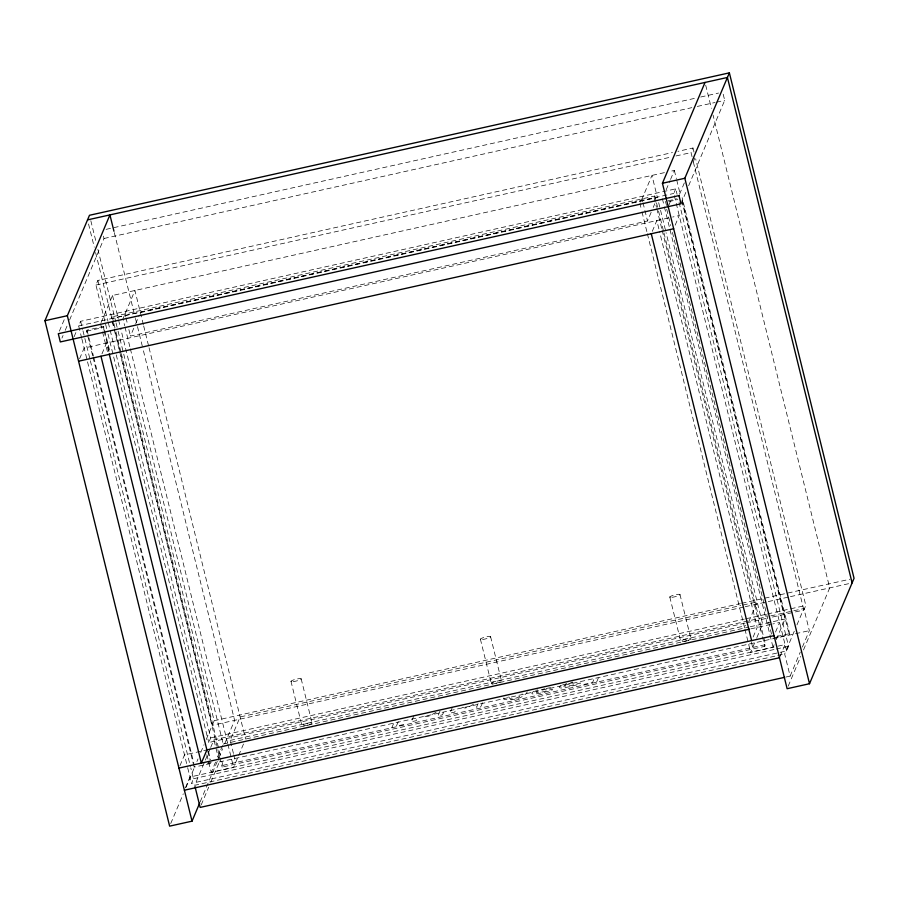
<?xml version="1.0" encoding="UTF-8"?>
<svg xmlns="http://www.w3.org/2000/svg" width="899" height="899" viewBox="0 0 899 899"><rect width="100%" height="100%" fill="white"/><g stroke="black" fill="none" stroke-linecap="round" stroke-linejoin="round"><path stroke-width="0.67" stroke-dasharray="4.5 3.37" d="M508.834 696.86C509.564 701.467 520.307 697.5 522.162 693.893M503.878 697.961L503.901 699.444C511.407 700.557 522.982 698.939 527.32 691.949M59.379 331.135L64.84 318.212M61.952 338.058L63.042 335.473M65.234 330.304L67.414 325.123M69.605 319.954L104.014 238.493L103.43 236.145M74.123 336.698L76.145 331.9M81.697 338.159L78.674 325.91L80.629 321.303L675.722 188.846L677.059 194.296M106.678 328.629L95.935 285.062L97.879 280.443L672.452 152.56M92.642 355.712L86.596 331.192L87.034 330.135L103.677 326.438L110.06 352.318M79.584 358.802L84.135 348.025L671.328 217.333M101.104 322.516L112.532 295.468L665.125 172.473M103.902 330.214L103.677 326.438M112.218 316.796L111.498 318.504L654.112 197.735L654.843 196.016L112.218 316.796L113.566 322.247M101.98 353.824L106.531 343.036L108.88 352.565M651.146 212.344L647.494 220.985L130.467 336.057L135.165 324.944M135.682 323.707L139.334 315.066M179.946 765.701L184.497 754.913L206.894 749.935M185.408 787.805L189.959 777.028L774.106 647.01M210.771 763.442L194.128 767.139L194.577 766.094M170.72 823.563L183.284 793.839M186.014 787.378L194.746 766.701M196.926 761.532L198.016 758.947M200.747 752.485L204.028 744.72M206.208 739.551L214.164 720.728L118.05 331.079M679.082 202.455L788.558 646.28L786.614 650.887L191.521 783.344L193.465 778.736L190.779 767.847M745.046 623.131L208.77 742.495L210.726 737.888L115.679 352.599M210.175 748.676L194.701 785.299L776.455 655.821M210.703 747.417L213.906 739.843L766.914 616.748M243.494 744.012L233.605 767.409L211.22 772.398L215.569 762.094M217.738 756.947L223.188 744.057L120.601 328.202M200.219 801.773L218.232 759.127M218.783 757.835L222.604 748.788M224.784 743.619L234.617 720.357L142.862 348.419M201.219 804.897L208.692 787.209M210.827 782.164L219.356 761.959L213.906 739.843M233.425 753.429L230.211 740.416L240.123 716.964L740.742 605.544M663.923 232.83L765.499 644.605L764.768 646.325L222.154 767.094L222.873 765.386L221.862 761.296M391.807 727.785L395.212 719.717M398.257 721.661L396.358 726.156L404.786 724.279L404.505 724.954M413.843 715.874L411.36 721.751L416.203 720.672L417.743 717.031M440.061 710.963L438.004 715.818L442.522 714.817L444.005 711.289M653.236 207.399L654.798 203.702M666.193 189.745L669.991 180.733M670.542 179.44L674.351 170.428L670.396 171.304M652.281 231.335L656.832 220.558L659.181 230.077M452.377 707.299L449.893 713.177L454.725 712.098L456.265 708.446M668.71 205.433L671.238 199.443M786.614 650.887L673.778 193.454L675.722 188.846M692.039 156.696L691.028 152.605L692.983 147.998L677.925 151.347M679.52 194.285L684.442 182.643M693.185 161.955L694.815 158.078M681.004 203.792L686.465 190.858M688.656 185.688L724.706 100.34L722.672 92.125M675.183 225.155L679.228 215.569L672.643 217.041M478.077 703.602L476.537 707.243L481.055 706.232L482.538 702.715M566.876 683.588L561.763 685.195M583.867 685.038L584.159 684.353L592.576 682.487L594.475 677.981M596.565 682.206L599.004 676.441M748.811 621.636L757.149 601.892L742.102 605.241M753.148 637.031L757.205 627.446L659.518 231.448M774.118 644.774L773.039 647.347L750.643 652.337L756.351 638.818M756.868 637.582L762.61 623.996L666.08 232.672M775.545 632.042L779.602 622.456L772.758 623.985M776.298 639.616L785.007 619.018L682.083 201.781M779.995 656.551L785.052 644.572L775.477 646.707M773.87 638.11L789.221 634.694L789.67 633.638L682.139 197.679M786.018 677.014L790.131 676.104L784.67 653.989L794.278 631.255M796.941 624.94L803.875 608.522L768.285 616.444M772.398 617.04L803.863 610.039L805.819 605.432L695.669 158.887M790.131 676.104L800.267 652.112M802.402 647.055L809.336 630.637L803.875 608.522M788.209 686.128L800.773 656.405M803.504 649.943L829.71 587.901L713.087 115.151M436.105 712.233L429.419 715.975L426.497 716.627L423.912 715.941M473.526 704.277L467.952 707.389L465.019 708.041L461.153 707.03M560.65 685.656C553.953 691.646 578.36 684.364 580.012 683.948L580.439 682.948L570.528 685.712L563.639 686.218L566.269 684.386L573.922 682.465M533.961 691.162C524.477 697.77 550.435 690.949 552.042 690.207L552.469 689.207L542.625 691.927L536.377 692.477L536.973 691.196L539.894 690.05M535.68 690.499L537.591 689.881M541.344 689.634L544.783 688.803M106.093 229.357L695.275 98.227M700.748 97.002L718.559 93.046M104.014 238.493L691.814 107.655M697.298 106.442L715.11 102.475M716.481 102.171L724.706 100.34M95.935 285.062L670.508 157.179M675.981 155.954L691.028 152.605M78.674 325.91L673.778 193.454M140.379 312.605L657.405 197.522L651.955 175.406L639.987 203.747L641.661 210.557M668.058 200.814L677.014 198.825M86.596 331.192L103.228 327.483M668.89 201.59L677.846 199.589M214.164 720.728L740.327 603.611M741.697 603.308L849.937 579.214M743.855 607.005L212.22 725.336L115.094 331.607M745.226 606.701L789.075 596.947M790.446 596.644L849.465 583.507M210.726 737.888L744.248 619.13M745.619 618.827L766.139 614.264M767.51 613.95L789.401 609.084M790.772 608.78L805.819 605.432M746.406 622.827L766.926 618.265M230.211 740.416L745.878 625.648M223.188 744.057L748.923 627.041M750.294 626.738L785.007 619.018M750.867 628.851L771.69 624.221M207.377 763.24L211.22 762.386M776.871 636.481L789.67 633.638M219.356 761.959L809.336 630.637M222.873 765.386L765.499 644.605M193.465 778.736L774.882 649.325M776.242 649.022L788.558 646.28M777.826 655.517L784.67 653.989M546.098 688.522L551.885 687.375M570.663 682.431L572.641 682.038M705.693 85.169L711.412 108.33M692.983 147.998L693.983 152.077M693.376 162.135L803.863 610.039M682.026 200.095L789.221 634.694M674.351 170.428L676.363 178.609M676.7 179.969L680.397 194.971M665.496 201.387L666.507 205.478M666.732 209.253L670.766 225.604M672.441 232.414L771.578 634.312M662.383 198.758L664.058 205.579M664.395 206.939L773.039 647.347M658.675 202.68L665.743 231.313M654.843 196.016L656.191 201.477M656.517 202.837L658.203 209.658M658.54 211.018L663.586 231.47M654.112 197.735L656.472 207.276M656.809 208.635L661.855 229.088M662.192 230.459L762.082 635.413M762.419 636.773L764.768 646.325M642.043 198.87L642.684 201.466M643.01 202.769L647.494 220.985M751.418 642.257L752.699 647.46M641.998 211.928L647.044 232.38M647.381 233.74L744.586 627.794M744.923 629.154L750.643 652.337M679.97 594.453L690.938 638.919M669.789 596.97L680.757 641.425M490.562 636.616L501.53 681.071A5.293 0.921 -13.9 0 1 493.461 683.689A5.293 0.921 -13.9 0 1 494.236 681.869A5.293 0.921 -13.9 0 1 501.53 681.071M480.381 639.122L491.348 683.588M301.154 678.767L312.122 723.223M290.973 681.285L301.94 725.74M143.334 324.573L134.929 290.489L122.961 318.819L124.635 325.64M143.671 325.944L148.717 346.396M149.054 347.756L245.584 739.079M114.297 232.616L135.131 317.077M135.468 318.448L137.154 325.258M137.491 326.618L142.525 347.059M125.017 313.942L125.658 316.549M125.972 317.853L127.579 324.348M128.86 329.551L130.467 336.057M233.74 754.733L235.673 762.532M124.972 327L130.018 347.452M130.355 348.812L227.559 742.866M227.897 744.226L233.605 767.409M112.532 295.468L118.241 318.651M118.578 320.022L120.264 326.831M90.821 220.727L96.204 242.516M97.879 249.338L115.701 321.539M116.027 322.898L117.713 329.719M113.903 323.606L115.578 330.427M115.915 331.787L120.96 352.239M121.298 353.61L220.513 755.834M88.54 223.975L94.26 247.135M95.597 252.585L114.757 330.236M112.161 321.235L113.847 328.056M114.184 329.416L222.154 767.094M97.879 280.443L107.959 321.291M108.296 322.651L115.342 351.239M108.026 334.068L208.77 742.495M208.523 751.485L210.546 759.666M104.239 331.574L109.622 353.374M207.748 751.182L209.759 759.352M100.564 323.809L102.239 330.618M102.576 331.989L107.622 352.442M206.837 754.666L211.22 772.398M87.034 330.135L93.429 356.026M93.766 357.386L193.903 763.363M92.979 357.072L194.128 767.139M80.629 321.303L82.641 329.472M82.978 330.832L90.035 359.42M90.361 360.78L190.442 766.476M81.888 338.923L187.486 767.004M187.711 767.926L191.521 783.344M307.896 725.088A5.293 0.921 -13.9 0 1 302.042 725.302A5.293 0.921 -13.9 0 1 310.301 722.852A5.293 0.921 -13.9 0 1 309.177 724.706M686.712 640.773A5.293 0.921 -13.9 0 1 680.858 640.987A5.293 0.921 -13.9 0 1 689.117 638.537A5.293 0.921 -13.9 0 1 687.993 640.391M293.153 681.622A5.293 0.921 -13.9 0 0 301.21 679.003A5.293 0.921 -13.9 0 0 293.917 679.801A5.293 0.921 -13.9 0 0 293.153 681.622M482.561 639.47A5.293 0.921 -13.9 0 0 490.618 636.84A5.293 0.921 -13.9 0 0 483.325 637.638A5.293 0.921 -13.9 0 0 482.561 639.47M671.958 597.307A5.293 0.921 -13.9 0 0 680.026 594.689A5.293 0.921 -13.9 0 0 672.733 595.486A5.293 0.921 -13.9 0 0 671.958 597.307"/><path stroke-width="1.35" d="M199.668 803.065L192.026 821.169L169.63 826.147L44.95 320.696L89.484 215.277L729.37 72.853L854.05 578.304L809.516 683.723L787.119 688.713L662.439 183.261L705.03 82.45M192.026 821.169L67.346 315.706L109.925 214.906L113.959 231.245M809.516 683.723L684.836 178.272L729.37 72.853M87.529 219.884L727.415 77.46L852.106 582.912M44.95 320.696L67.346 315.706M662.439 183.261L684.836 178.272M78.573 361.207L673.666 228.751M206.388 750.047L749.496 629.165M178.935 768.094L774.028 635.638M184.396 790.21L779.489 657.753M784.658 677.318L200.151 807.414L195.016 786.603M651.269 233.729L751.631 640.627M109.217 353.925L206.894 749.935L201.331 763.105L100.969 356.218M678.981 195.577L58.289 333.72L60.312 341.935L681.004 203.792L678.981 195.577"/></g></svg>
